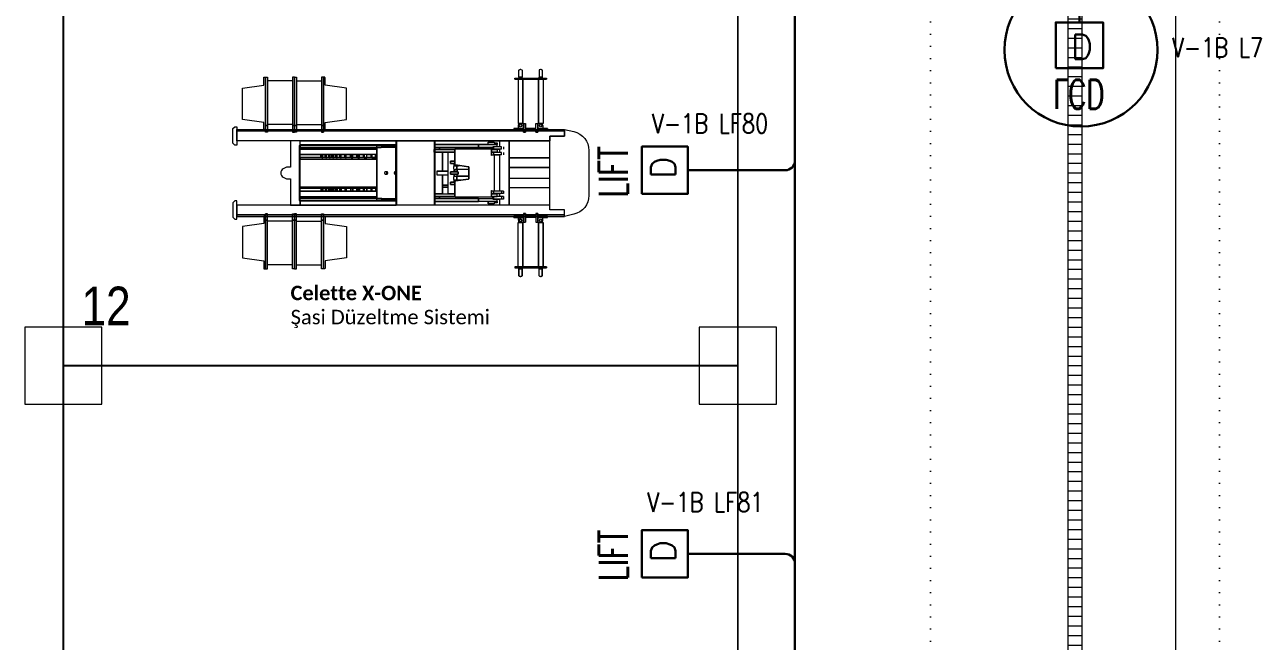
# Model space of a CAD drawing. Header units: metres. Extents: x -13621 to 152406, y -16073 to 22221.
# Drawn here: x 2260 to 3543, y 1354 to 1994 of the extents above; entities that cross this region are included whole.
import ezdxf
from ezdxf.enums import TextEntityAlignment as Align

# ---------------------------------------------------------------- set-up
doc = ezdxf.new("R2010")
doc.units = ezdxf.units.M
doc.header["$LTSCALE"] = 100
doc.header["$MEASUREMENT"] = 0
doc.linetypes.add('DOT2', pattern=[0.125, 0, -0.125])
doc.linetypes.add('HIDDEN', pattern=[0.375, 0.25, -0.125])
doc.layers.get('0').update_dxf_attribs({"color": 9, "lineweight": 9})
for name, color, linetype, lineweight in [('01', 9, 'Continuous', 9), ('06D', 9, 'Continuous', 9), ('21', 9, 'Continuous', 9), ('25', 9, 'Continuous', 9), ('32-ekipman', 9, 'Continuous', 9), ('Data  Tavan', 170, 'Continuous', 30), ('E-DATA LCD EKRAN', 7, 'Continuous', 30), ('E-DATA LIFT PRIZI', 7, 'Continuous', 30), ('E-DATA PRİZİ (RJ45)', 7, 'Continuous', 30), ('E-YAZI', 7, 'Continuous', 30)]:
    doc.layers.add(name, color=color, linetype=linetype, lineweight=lineweight)
doc.styles.add('E-YAZI', font='txttw.shx')
doc.styles.add('MuuM_TEXT-STANDART', font='ARIALN.TTF')
doc.styles.get("Standard").update_dxf_attribs({"font": 'ARIALN.TTF'})
doc.dimstyles.new('MuuM_DIM200', dxfattribs={"dimscale": 20, "dimtxt": 2, "dimasz": 1, "dimexe": 1, "dimexo": 1, "dimgap": 1, "dimtad": 1, "dimdec": 1, "dimrnd": 0.5, "dimdsep": 46, "dimtxsty": 'MuuM_TEXT-STANDART', "dimblk": 'ARCHTICK', "dimcen": 0, "dimdle": 0.15, "dimclrd": 256, "dimclre": 256, "dimclrt": 256, "dimadec": 0, "dimazin": 0, "dimtfac": 5, "dimtdec": 1, "dimtix": 1, "dimtmove": 2, "dimatfit": 3, "dimldrblk": 'DOT', "dimfxl": 3, "dimfxlon": 1, "dimtolj": 1, "dimlwd": -1, "dimlwe": -1, "dimarcsym": 0})

# ---------------------------------------------------------------- blocks, each defined once
blk = doc.blocks.new('E-DATA LCD EKRAN')
at = {"layer": 'E-DATA PRİZİ (RJ45)', "color": 1}
blk.add_line((0, 0), (0, 42), dxfattribs=at)
blk.add_lwpolyline([(-24.6, 89.6), (24.6, 89.6), (24.6, 42), (-24.6, 42)], close=True, dxfattribs=at)
blk.add_circle((1.6, 70.7), 79.4, dxfattribs=at)
at = {"layer": 'E-DATA PRİZİ (RJ45)', "color": 1, "style": 'E-YAZI'}
blk.add_text('D', height=25.6, dxfattribs=at).set_placement((-8.8, 54.6))
at = {"layer": 'E-YAZI', "color": 1, "style": 'E-YAZI', "width": 0.7}
blk.add_text('LCD', height=30, dxfattribs=at).set_placement((-27, 101.6))
blk = doc.blocks.new('E-DATA LIFT PRIZI')
at = {"layer": 'E-DATA LIFT PRIZI', "color": 2}
blk.add_line((0, 0), (0, 42), dxfattribs=at)
blk.add_lwpolyline([(-24.6, 89.6), (24.6, 89.6), (24.6, 42), (-24.6, 42)], close=True, dxfattribs=at)
at = {"layer": 'E-DATA LIFT PRIZI', "color": 2, "style": 'E-YAZI', "width": 0.7}
blk.add_text('LIFT', height=30, dxfattribs=at).set_placement((-28, 104.2))
at = {"layer": 'E-DATA LIFT PRIZI', "color": 2, "style": 'E-YAZI'}
blk.add_text('D', height=25.6, dxfattribs=at).set_placement((-8.8, 54.6))
blk = doc.blocks.new('p-kolon_80x80')
blk.add_lwpolyline([(-40, -40), (40, -40), (40, 40), (-40, 40)], close=True)
blk = doc.blocks.new('2.bod.sitatik')
at = {"layer": '01'}
for p in [(2300, -6990), (3000, -6990)]:
    blk.add_blockref('p-kolon_80x80', p, dxfattribs=at)
blk = doc.blocks.new('p-işyeri')
at = {"color": 0, "const_width": 2}
blk.add_lwpolyline([(200, 0), (200, 700), (-200, 700), (-200, 0)], close=True, dxfattribs=at)
blk = doc.blocks.new('p-ızgara')
at = {"layer": '06D'}
h = blk.add_hatch(dxfattribs=at)
h.set_pattern_fill('_USER', color=252, scale=10, angle=180, style=0, pattern_type=0)
h.set_pattern_definition([(180, (-7e-12, -8630), (-1e-15, -10), [])])
h.paths.add_polyline_path([(3342.5, -4975), (3342.5, -8278.5), (3357.5, -8278.5), (3357.5, -4975)])
blk.add_lwpolyline([(3342.5, -4975), (3342.5, -8278.5), (3357.5, -8278.5), (3357.5, -4975)], close=True, dxfattribs=at)
blk = doc.blocks.new('A$C599603B5')
at = {"linetype": 'Continuous'}
for p, q in [((1.409, 2.998), (1.409, 3.655)), ((0.079, 3.371), (0.079, 3.336)), ((0.583, 3.356), (0.079, 3.356)), ((0.079, 3.356), (0.651, 3.356)), ((0.079, 3.356), (0.079, 3.336)), ((0.079, 3.356), (0.079, 3.336)), ((0.079, 3.356), (0.583, 3.356)), ((0.079, 3.336), (0.651, 3.336)), ((0.079, 3.336), (0.583, 3.336)), ((0.583, 3.336), (0.583, 3.356)), ((0.583, 3.336), (0.583, 3.356)), ((0.583, 3.356), (0.583, 3.336)), ((0.651, 3.356), (0.583, 3.356)), ((0.583, 3.336), (0.651, 3.336)), ((0.638, 3.076), (0.638, 3.336)), ((0.651, 3.336), (0.651, 3.356)), ((0.651, 3.336), (0.651, 3.356)), ((2.069, 3.356), (1.497, 3.356)), ((1.497, 3.336), (1.497, 3.356)), ((1.497, 3.336), (1.497, 3.356)), ((1.497, 3.356), (1.565, 3.356)), ((2.069, 3.336), (1.497, 3.336)), ((1.565, 3.336), (1.497, 3.336)), ((1.51, 3.076), (1.51, 3.336)), ((1.565, 3.356), (2.069, 3.356)), ((1.565, 3.336), (1.565, 3.356)), ((1.565, 3.336), (1.565, 3.356)), ((1.565, 3.356), (1.565, 3.336)), ((2.069, 3.356), (1.565, 3.356)), ((2.069, 3.336), (1.565, 3.336)), ((2.069, 3.371), (2.069, 3.336)), ((2.069, 3.356), (2.069, 3.336)), ((2.069, 3.356), (2.069, 3.336)), ((0.119, 3.077), (0.119, 3.336)), ((0.119, 3.336), (0.572, 3.336)), ((0.119, 3.077), (0.119, 3.336)), ((0.572, 3.077), (0.572, 3.336)), ((0.572, 3.077), (0.572, 3.336)), ((1.576, 3.077), (1.576, 3.336)), ((2.029, 3.336), (1.576, 3.336)), ((1.576, 3.077), (1.576, 3.336)), ((2.029, 3.077), (2.029, 3.336)), ((2.029, 3.077), (2.029, 3.336)), ((0.079, 3.076), (0.651, 3.076)), ((0.079, 3.056), (0.079, 3.076)), ((0.079, 3.056), (0.079, 3.076)), ((0.079, 3.076), (0.583, 3.076)), ((0.079, 3.056), (0.651, 3.056)), ((0.079, 3.056), (0.079, 3.036)), ((0.079, 3.056), (0.079, 3.036)), ((0.583, 3.056), (0.079, 3.056)), ((0.079, 3.056), (0.651, 3.056)), ((0.583, 3.056), (0.079, 3.056)), ((0.079, 3.036), (0.651, 3.036)), ((0.079, 3.036), (0.583, 3.036)), ((0.119, 3.077), (0.572, 3.077)), ((0.119, 3.036), (0.572, 3.036)), ((0.119, 3.036), (0.119, 2.777)), ((0.119, 3.036), (0.119, 2.777)), ((0.572, 3.036), (0.572, 2.777)), ((0.572, 3.036), (0.572, 2.777)), ((0.583, 3.076), (0.583, 3.056)), ((0.583, 3.076), (0.583, 3.056)), ((0.583, 3.056), (0.583, 3.076)), ((0.583, 3.076), (0.651, 3.076)), ((0.583, 3.036), (0.583, 3.056)), ((0.583, 3.036), (0.583, 3.056)), ((0.583, 3.056), (0.583, 3.036)), ((0.651, 3.056), (0.583, 3.056)), ((0.651, 3.056), (0.583, 3.056)), ((0.583, 3.036), (0.651, 3.036)), ((0.638, 3.036), (0.638, 2.776)), ((0.651, 3.076), (0.651, 3.056)), ((0.651, 3.076), (0.651, 3.056)), ((0.651, 3.036), (0.651, 3.056)), ((0.651, 3.036), (0.651, 3.056)), ((1.359, 3.007), (0.789, 3.007)), ((0.789, 3.006), (0.789, 2.007)), ((0.789, 3.001), (1.359, 3.001)), ((0.789, 2.995), (1.359, 2.995)), ((0.813, 2.995), (0.813, 2.202)), ((0.827, 2.995), (0.827, 2.202)), ((0.884, 2.995), (0.884, 2.772)), ((0.916, 2.772), (0.916, 2.995)), ((0.926, 2.202), (0.926, 2.995)), ((1.216, 2.202), (1.216, 2.995)), ((1.233, 2.772), (1.233, 2.995)), ((1.264, 2.995), (1.264, 2.772)), ((1.321, 2.995), (1.321, 2.202)), ((1.335, 2.995), (1.335, 2.202)), ((1.359, 3.006), (1.359, 2.007)), ((1.409, 2.997), (1.409, 0.405)), ((2.069, 3.076), (1.497, 3.076)), ((1.497, 3.076), (1.497, 3.056)), ((1.565, 3.076), (1.497, 3.076)), ((1.497, 3.076), (1.497, 3.056)), ((2.069, 3.056), (1.497, 3.056)), ((1.497, 3.036), (1.497, 3.056)), ((1.497, 3.036), (1.497, 3.056)), ((1.497, 3.056), (1.565, 3.056)), ((2.069, 3.056), (1.497, 3.056)), ((1.497, 3.056), (1.565, 3.056)), ((2.069, 3.036), (1.497, 3.036)), ((1.565, 3.036), (1.497, 3.036)), ((1.51, 3.036), (1.51, 2.776)), ((1.565, 3.076), (1.565, 3.056)), ((2.069, 3.076), (1.565, 3.076)), ((1.565, 3.076), (1.565, 3.056)), ((1.565, 3.056), (1.565, 3.076)), ((1.565, 3.036), (1.565, 3.056)), ((1.565, 3.036), (1.565, 3.056)), ((1.565, 3.056), (2.069, 3.056)), ((1.565, 3.056), (1.565, 3.036)), ((1.565, 3.056), (2.069, 3.056)), ((2.069, 3.036), (1.565, 3.036)), ((2.029, 3.077), (1.576, 3.077)), ((2.029, 3.036), (1.576, 3.036)), ((1.576, 3.036), (1.576, 2.777)), ((1.576, 3.036), (1.576, 2.777)), ((2.029, 3.036), (2.029, 2.777)), ((2.029, 3.036), (2.029, 2.777)), ((2.069, 3.056), (2.069, 3.076)), ((2.069, 3.056), (2.069, 3.076)), ((2.069, 3.056), (2.069, 3.036)), ((2.069, 3.056), (2.069, 3.036)), ((0.079, 2.742), (0.079, 2.776)), ((0.079, 2.776), (0.651, 2.776)), ((0.079, 2.756), (0.079, 2.776)), ((0.079, 2.756), (0.079, 2.776)), ((0.079, 2.776), (0.583, 2.776)), ((0.583, 2.756), (0.079, 2.756)), ((0.079, 2.756), (0.651, 2.756)), ((0.079, 2.756), (0.583, 2.756)), ((0.119, 2.777), (0.572, 2.777)), ((0.583, 2.776), (0.583, 2.756)), ((0.583, 2.776), (0.583, 2.756)), ((0.583, 2.756), (0.583, 2.776)), ((0.583, 2.776), (0.651, 2.776)), ((0.651, 2.756), (0.583, 2.756)), ((0.651, 2.776), (0.651, 2.756)), ((0.651, 2.776), (0.651, 2.756)), ((0.916, 2.783), (0.884, 2.783)), ((0.884, 2.772), (0.916, 2.772)), ((0.884, 2.761), (0.884, 2.73)), ((0.916, 2.761), (0.884, 2.761)), ((0.916, 2.737), (0.884, 2.737)), ((0.884, 2.73), (0.907, 2.73)), ((0.884, 2.723), (0.884, 2.692)), ((0.916, 2.723), (0.884, 2.723)), ((0.916, 2.699), (0.884, 2.699)), ((0.907, 2.73), (0.907, 2.737)), ((0.907, 2.692), (0.907, 2.699)), ((0.916, 2.737), (0.916, 2.761)), ((0.916, 2.699), (0.916, 2.723)), ((1.233, 2.783), (1.264, 2.783)), ((1.264, 2.772), (1.233, 2.772)), ((1.233, 2.737), (1.233, 2.761)), ((1.233, 2.761), (1.264, 2.761)), ((1.233, 2.737), (1.264, 2.737)), ((1.233, 2.699), (1.233, 2.723)), ((1.233, 2.723), (1.264, 2.723)), ((1.233, 2.699), (1.264, 2.699)), ((1.242, 2.73), (1.242, 2.737)), ((1.264, 2.73), (1.242, 2.73)), ((1.242, 2.692), (1.242, 2.699)), ((1.264, 2.761), (1.264, 2.73)), ((1.264, 2.723), (1.264, 2.692)), ((2.069, 2.776), (1.497, 2.776)), ((1.497, 2.776), (1.497, 2.756)), ((1.565, 2.776), (1.497, 2.776)), ((1.497, 2.776), (1.497, 2.756)), ((2.069, 2.756), (1.497, 2.756)), ((1.497, 2.756), (1.565, 2.756)), ((1.565, 2.776), (1.565, 2.756)), ((2.069, 2.776), (1.565, 2.776)), ((1.565, 2.776), (1.565, 2.756)), ((1.565, 2.756), (1.565, 2.776)), ((1.565, 2.756), (2.069, 2.756)), ((2.069, 2.756), (1.565, 2.756)), ((2.029, 2.777), (1.576, 2.777)), ((2.069, 2.742), (2.069, 2.776)), ((2.069, 2.756), (2.069, 2.776)), ((2.069, 2.756), (2.069, 2.776)), ((0.884, 2.692), (0.907, 2.692)), ((0.884, 2.685), (0.884, 2.659)), ((0.916, 2.685), (0.884, 2.685)), ((0.916, 2.667), (0.884, 2.667)), ((0.884, 2.659), (0.907, 2.659)), ((0.884, 2.652), (0.884, 2.621)), ((0.916, 2.652), (0.884, 2.652)), ((0.916, 2.629), (0.884, 2.629)), ((0.884, 2.621), (0.907, 2.621)), ((0.884, 2.614), (0.884, 2.577)), ((0.916, 2.614), (0.884, 2.614)), ((0.916, 2.584), (0.884, 2.584)), ((0.884, 2.577), (0.907, 2.577)), ((0.884, 2.57), (0.884, 2.525)), ((0.916, 2.57), (0.884, 2.57)), ((0.907, 2.659), (0.907, 2.667)), ((0.907, 2.621), (0.907, 2.629)), ((0.907, 2.577), (0.907, 2.584)), ((0.916, 2.667), (0.916, 2.685)), ((0.916, 2.629), (0.916, 2.652)), ((0.916, 2.584), (0.916, 2.614)), ((0.916, 2.533), (0.916, 2.57)), ((1.233, 2.667), (1.233, 2.685)), ((1.233, 2.685), (1.264, 2.685)), ((1.233, 2.667), (1.264, 2.667)), ((1.233, 2.629), (1.233, 2.652)), ((1.233, 2.652), (1.264, 2.652)), ((1.233, 2.629), (1.264, 2.629)), ((1.233, 2.584), (1.233, 2.614)), ((1.233, 2.614), (1.264, 2.614)), ((1.233, 2.584), (1.264, 2.584)), ((1.233, 2.533), (1.233, 2.57)), ((1.233, 2.57), (1.264, 2.57)), ((1.264, 2.692), (1.242, 2.692)), ((1.242, 2.659), (1.242, 2.667)), ((1.264, 2.659), (1.242, 2.659)), ((1.242, 2.621), (1.242, 2.629)), ((1.264, 2.621), (1.242, 2.621)), ((1.242, 2.577), (1.242, 2.584)), ((1.264, 2.577), (1.242, 2.577)), ((1.264, 2.685), (1.264, 2.659)), ((1.264, 2.652), (1.264, 2.621)), ((1.264, 2.614), (1.264, 2.577)), ((1.264, 2.57), (1.264, 2.525)), ((0.916, 2.533), (0.884, 2.533)), ((0.884, 2.525), (0.907, 2.525)), ((0.884, 2.518), (0.884, 2.467)), ((0.916, 2.518), (0.884, 2.518)), ((0.916, 2.475), (0.884, 2.475)), ((0.884, 2.467), (0.907, 2.467)), ((0.884, 2.45), (0.884, 2.399)), ((0.916, 2.45), (0.884, 2.45)), ((0.907, 2.525), (0.907, 2.533)), ((0.907, 2.467), (0.907, 2.475)), ((0.916, 2.475), (0.916, 2.518)), ((0.916, 2.407), (0.916, 2.45)), ((1.233, 2.533), (1.264, 2.533)), ((1.233, 2.475), (1.233, 2.518)), ((1.233, 2.518), (1.264, 2.518)), ((1.233, 2.475), (1.264, 2.475)), ((1.233, 2.407), (1.233, 2.45)), ((1.233, 2.45), (1.264, 2.45)), ((1.242, 2.525), (1.242, 2.533)), ((1.264, 2.525), (1.242, 2.525)), ((1.242, 2.467), (1.242, 2.475)), ((1.264, 2.467), (1.242, 2.467)), ((1.264, 2.518), (1.264, 2.467)), ((1.264, 2.45), (1.264, 2.399)), ((0.916, 2.407), (0.884, 2.407)), ((0.884, 2.399), (0.907, 2.399)), ((0.884, 2.382), (0.884, 2.331)), ((0.916, 2.382), (0.884, 2.382)), ((0.916, 2.339), (0.884, 2.339)), ((0.884, 2.331), (0.907, 2.331)), ((0.907, 2.399), (0.907, 2.407)), ((0.907, 2.331), (0.907, 2.339)), ((0.916, 2.339), (0.916, 2.382)), ((1.233, 2.407), (1.264, 2.407)), ((1.233, 2.339), (1.233, 2.382)), ((1.233, 2.382), (1.264, 2.382)), ((1.233, 2.339), (1.264, 2.339)), ((1.242, 2.399), (1.242, 2.407)), ((1.264, 2.399), (1.242, 2.399)), ((1.242, 2.331), (1.242, 2.339)), ((1.264, 2.331), (1.242, 2.331)), ((1.264, 2.382), (1.264, 2.331)), ((0.809, 2.206), (0.789, 2.206)), ((0.809, 2.157), (0.809, 2.206)), ((1.338, 2.202), (0.81, 2.202)), ((0.81, 2.15), (0.81, 2.202)), ((0.884, 2.304), (0.884, 2.253)), ((0.916, 2.304), (0.884, 2.304)), ((0.916, 2.261), (0.884, 2.261)), ((0.884, 2.253), (0.907, 2.253)), ((0.884, 2.216), (0.884, 2.202)), ((0.916, 2.216), (0.884, 2.216)), ((0.907, 2.253), (0.907, 2.261)), ((0.916, 2.261), (0.916, 2.304)), ((0.916, 2.202), (0.916, 2.216)), ((1.233, 2.261), (1.233, 2.304)), ((1.233, 2.304), (1.264, 2.304)), ((1.233, 2.261), (1.264, 2.261)), ((1.233, 2.202), (1.233, 2.216)), ((1.233, 2.216), (1.264, 2.216)), ((1.242, 2.253), (1.242, 2.261)), ((1.264, 2.253), (1.242, 2.253)), ((1.264, 2.304), (1.264, 2.253)), ((1.264, 2.216), (1.264, 2.202)), ((1.338, 2.15), (1.338, 2.202)), ((1.339, 2.157), (1.339, 2.206)), ((1.359, 2.206), (1.339, 2.206)), ((0.805, 2.156), (0.806, 2.156)), ((0.805, 2.007), (0.805, 2.156)), ((0.805, 2.148), (0.806, 2.148)), ((1.061, 2.112), (1.061, 2.096)), ((1.061, 2.104), (1.062, 2.101)), ((1.062, 2.101), (1.064, 2.098)), ((1.084, 2.098), (1.086, 2.101)), ((1.087, 2.112), (1.086, 2.114)), ((1.087, 2.096), (1.087, 2.112)), ((1.343, 2.156), (1.342, 2.156)), ((1.343, 2.148), (1.342, 2.148)), ((1.343, 2.007), (1.343, 2.156)), ((0.739, 1.999), (1.409, 1.999)), ((0.739, 1.999), (1.409, 1.999)), ((1.409, 1.998), (0.739, 1.998)), ((1.061, 2.012), (1.061, 2.007)), ((1.087, 2.012), (1.086, 2.015)), ((1.087, 2.007), (1.087, 2.012)), ((1.409, 1.607), (0.739, 1.607)), ((1.409, 1.598), (0.739, 1.598)), ((0.739, 1.598), (1.409, 1.598)), ((0.739, 1.598), (0.779, 1.598)), ((0.779, 0.956), (0.779, 1.607)), ((0.809, 1.607), (0.809, 0.999)), ((0.809, 1.551), (0.829, 1.551)), ((0.829, 1.607), (0.829, 1.391)), ((0.859, 1.607), (0.859, 1.391)), ((1.054, 1.575), (1.054, 1.461)), ((1.088, 1.58), (1.06, 1.58)), ((1.094, 1.575), (1.094, 1.461)), ((1.289, 1.607), (1.289, 1.391)), ((1.319, 1.607), (1.319, 1.391)), ((1.319, 1.551), (1.339, 1.551)), ((1.339, 0.999), (1.339, 1.607)), ((1.369, 0.956), (1.369, 1.607)), ((1.369, 1.598), (1.409, 1.598)), ((0.859, 1.521), (1.054, 1.521)), ((0.859, 1.461), (1.289, 1.461)), ((0.926, 1.461), (0.926, 1.521)), ((0.948, 1.521), (0.948, 1.461)), ((0.978, 1.438), (0.953, 1.438)), ((0.953, 1.438), (0.953, 1.391)), ((0.978, 1.438), (0.978, 1.391)), ((1.062, 1.438), (1.062, 1.357)), ((1.062, 1.438), (1.087, 1.438)), ((1.087, 1.438), (1.087, 1.357)), ((1.094, 1.521), (1.289, 1.521)), ((1.171, 1.438), (1.196, 1.438)), ((1.171, 1.438), (1.171, 1.391)), ((1.196, 1.438), (1.196, 1.391)), ((0.824, 0.999), (0.824, 1.387)), ((0.828, 1.391), (0.829, 1.391)), ((0.981, 1.391), (0.829, 1.391)), ((0.999, 1.397), (0.978, 1.397)), ((0.978, 1.391), (0.978, 1.397)), ((0.978, 1.394), (0.978, 1.394)), ((1.009, 1.251), (0.991, 1.385)), ((0.999, 1.367), (0.993, 1.367)), ((0.999, 1.367), (0.999, 1.397)), ((1.001, 1.394), (0.999, 1.394)), ((1, 1.384), (1, 1.389)), ((1, 1.32), (1, 1.369)), ((1.04, 1.394), (1.039, 1.394)), ((1.04, 1.397), (1.061, 1.397)), ((1.04, 1.397), (1.04, 1.367)), ((1.04, 1.246), (1.04, 1.369)), ((1.04, 1.367), (1.061, 1.367)), ((1.061, 1.397), (1.061, 1.367)), ((1.062, 1.394), (1.061, 1.394)), ((1.062, 1.369), (1.061, 1.369)), ((1.062, 1.357), (1.087, 1.357)), ((1.108, 1.397), (1.087, 1.397)), ((1.087, 1.367), (1.087, 1.397)), ((1.087, 1.394), (1.087, 1.394)), ((1.087, 1.369), (1.087, 1.369)), ((1.108, 1.367), (1.087, 1.367)), ((1.108, 1.367), (1.108, 1.397)), ((1.11, 1.394), (1.108, 1.394)), ((1.109, 1.384), (1.109, 1.389)), ((1.109, 1.246), (1.109, 1.369)), ((1.158, 1.385), (1.139, 1.251)), ((1.149, 1.394), (1.148, 1.394)), ((1.149, 1.397), (1.17, 1.397)), ((1.149, 1.397), (1.149, 1.367)), ((1.149, 1.32), (1.149, 1.369)), ((1.149, 1.367), (1.155, 1.367)), ((1.319, 1.391), (1.168, 1.391)), ((1.17, 1.397), (1.17, 1.391)), ((1.171, 1.394), (1.17, 1.394)), ((1.324, 0.999), (1.324, 1.387)), ((1.129, 1.246), (1.019, 1.246)), ((0.778, 1.044), (0.753, 1.044)), ((0.753, 0.985), (0.753, 1.044)), ((0.778, 0.952), (0.778, 1.044)), ((0.809, 1.147), (0.779, 1.147)), ((1.339, 1.147), (1.369, 1.147)), ((1.37, 1.044), (1.395, 1.044)), ((1.37, 0.952), (1.37, 1.044)), ((1.395, 0.985), (1.395, 1.044)), ((0.803, 0.928), (0.74, 0.928)), ((0.74, 0.828), (0.74, 0.928)), ((0.803, 0.928), (0.74, 0.928)), ((0.803, 0.886), (0.803, 0.99)), ((0.828, 0.99), (0.803, 0.99)), ((0.828, 0.99), (0.803, 0.99)), ((0.803, 0.99), (0.803, 0.928)), ((0.828, 0.908), (0.803, 0.908)), ((0.828, 0.886), (0.828, 0.99)), ((0.828, 0.928), (0.828, 0.99)), ((0.86, 0.928), (0.828, 0.928)), ((0.86, 0.928), (0.828, 0.928)), ((0.829, 1.012), (0.889, 1.012)), ((0.829, 1.012), (0.829, 0.956)), ((0.859, 1.012), (0.859, 0.956)), ((0.885, 0.99), (0.86, 0.99)), ((0.86, 0.886), (0.86, 0.99)), ((0.885, 0.99), (0.86, 0.99)), ((0.86, 0.99), (0.86, 0.928)), ((0.885, 0.908), (0.86, 0.908)), ((0.885, 0.886), (0.885, 0.99)), ((0.885, 0.928), (0.885, 0.99)), ((1.263, 0.928), (0.885, 0.928)), ((1.263, 0.928), (0.885, 0.928)), ((0.892, 1.01), (0.891, 1.009)), ((0.892, 1.01), (0.892, 1.01)), ((1.257, 1.009), (1.256, 1.01)), ((1.256, 1.01), (1.256, 1.01)), ((1.259, 1.012), (1.319, 1.012)), ((1.288, 0.99), (1.263, 0.99)), ((1.263, 0.908), (1.263, 0.99)), ((1.288, 0.99), (1.263, 0.99)), ((1.263, 0.99), (1.263, 0.928)), ((1.263, 0.908), (1.288, 0.908)), ((1.288, 0.908), (1.288, 0.99)), ((1.288, 0.928), (1.288, 0.99)), ((1.32, 0.928), (1.288, 0.928)), ((1.32, 0.928), (1.288, 0.928)), ((1.289, 1.011), (1.289, 0.956)), ((1.32, 1.012), (1.319, 1.012)), ((1.319, 1.011), (1.319, 0.956)), ((1.345, 0.99), (1.32, 0.99)), ((1.32, 0.908), (1.32, 0.99)), ((1.345, 0.99), (1.32, 0.99)), ((1.32, 0.99), (1.32, 0.928)), ((1.32, 0.908), (1.345, 0.908)), ((1.345, 0.908), (1.345, 0.99)), ((1.345, 0.928), (1.345, 0.99)), ((1.408, 0.928), (1.345, 0.928)), ((1.408, 0.928), (1.345, 0.928)), ((1.408, 0.828), (1.408, 0.928)), ((0.612, 0.78), (0.622, 0.78)), ((0.612, 0.78), (0.612, 0.68)), ((0.612, 0.68), (0.612, 0.78)), ((0.612, 0.78), (0.622, 0.78)), ((0.622, 0.68), (0.622, 0.78)), ((0.622, 0.78), (0.622, 0.68)), ((1.408, 0.828), (0.74, 0.828)), ((0.74, 0.828), (0.918, 0.827)), ((0.828, 0.886), (0.803, 0.886)), ((0.885, 0.886), (0.86, 0.886)), ((0.918, 0.827), (1.018, 0.827)), ((0.918, 0.405), (0.918, 0.827)), ((0.918, 0.405), (0.918, 0.827)), ((1.018, 0.405), (1.018, 0.827)), ((1.018, 0.405), (1.018, 0.827)), ((1.018, 0.827), (1.13, 0.827)), ((1.13, 0.827), (1.23, 0.827)), ((1.13, 0.827), (1.13, 0.405)), ((1.13, 0.405), (1.13, 0.827)), ((1.23, 0.405), (1.23, 0.828)), ((1.23, 0.828), (1.408, 0.828)), ((1.23, 0.827), (1.23, 0.405)), ((1.288, 0.886), (1.263, 0.886)), ((1.345, 0.886), (1.32, 0.886)), ((1.536, 0.78), (1.526, 0.78)), ((1.526, 0.68), (1.526, 0.78)), ((1.536, 0.78), (1.536, 0.68)), ((0, 0.713), (0.002, 0.722)), ((0, 0.713), (0.002, 0.722)), ((0, 0.707), (0.002, 0.698)), ((0.002, 0.698), (0, 0.707)), ((0.08, 0.726), (0.007, 0.726)), ((0.007, 0.726), (0.08, 0.726)), ((0.007, 0.694), (0.08, 0.694)), ((0.08, 0.694), (0.007, 0.694)), ((0.08, 0.694), (0.08, 0.726)), ((0.08, 0.726), (0.08, 0.725)), ((0.08, 0.725), (0.091, 0.725)), ((0.08, 0.725), (0.08, 0.695)), ((0.091, 0.725), (0.08, 0.725)), ((0.08, 0.725), (0.08, 0.695)), ((0.08, 0.695), (0.091, 0.695)), ((0.08, 0.695), (0.08, 0.694)), ((0.08, 0.695), (0.091, 0.695)), ((0.101, 0.768), (0.091, 0.768)), ((0.091, 0.768), (0.091, 0.442)), ((0.101, 0.768), (0.091, 0.768)), ((0.091, 0.768), (0.091, 0.442)), ((0.091, 0.695), (0.091, 0.725)), ((0.101, 0.768), (0.101, 0.442)), ((0.101, 0.442), (0.101, 0.768)), ((0.101, 0.735), (0.561, 0.735)), ((0.101, 0.685), (0.101, 0.735)), ((0.101, 0.735), (0.561, 0.735)), ((0.101, 0.735), (0.561, 0.735)), ((0.101, 0.685), (0.101, 0.735)), ((0.101, 0.685), (0.561, 0.685)), ((0.561, 0.685), (0.101, 0.685)), ((0.561, 0.685), (0.101, 0.685)), ((0.561, 0.71), (0.561, 0.735)), ((0.561, 0.735), (0.561, 0.685)), ((0.561, 0.735), (0.561, 0.685)), ((0.561, 0.68), (0.561, 0.708)), ((0.561, 0.708), (0.561, 0.68)), ((0.561, 0.68), (0.561, 0.68)), ((0.561, 0.68), (0.562, 0.68)), ((0.561, 0.68), (0.612, 0.68)), ((0.652, 0.68), (0.562, 0.68)), ((0.562, 0.68), (0.562, 0.66)), ((0.652, 0.68), (0.562, 0.68)), ((0.562, 0.68), (0.562, 0.66)), ((0.652, 0.66), (0.562, 0.66)), ((0.562, 0.66), (0.652, 0.66)), ((0.584, 0.731), (0.612, 0.731)), ((0.612, 0.731), (0.584, 0.731)), ((0.612, 0.68), (0.612, 0.731)), ((0.622, 0.68), (0.612, 0.68)), ((0.612, 0.55), (0.612, 0.66)), ((0.612, 0.55), (0.612, 0.66)), ((0.612, 0.66), (0.622, 0.66)), ((0.622, 0.55), (0.622, 0.66)), ((0.622, 0.66), (0.622, 0.55)), ((0.622, 0.66), (0.622, 0.55)), ((0.652, 0.68), (0.652, 0.66)), ((0.652, 0.66), (0.652, 0.68)), ((1.496, 0.68), (1.586, 0.68)), ((1.496, 0.68), (1.496, 0.66)), ((1.496, 0.66), (1.586, 0.66)), ((1.526, 0.55), (1.526, 0.66)), ((1.526, 0.66), (1.526, 0.55)), ((1.564, 0.731), (1.536, 0.731)), ((1.536, 0.55), (1.536, 0.66)), ((1.586, 0.68), (1.586, 0.66)), ((1.587, 0.68), (1.586, 0.68)), ((2.047, 0.735), (1.587, 0.735)), ((1.587, 0.71), (1.587, 0.735)), ((1.587, 0.68), (1.587, 0.708)), ((2.047, 0.685), (1.587, 0.685)), ((1.587, 0.68), (1.587, 0.68)), ((2.047, 0.768), (2.057, 0.768)), ((2.047, 0.768), (2.047, 0.442)), ((2.057, 0.768), (2.057, 0.442)), ((2.068, 0.725), (2.057, 0.725)), ((2.068, 0.695), (2.057, 0.695)), ((2.148, 0.713), (2.146, 0.722)), ((2.148, 0.707), (2.146, 0.698)), ((0.007, 0.516), (0.08, 0.516)), ((0.007, 0.516), (0.08, 0.516)), ((0.08, 0.484), (0.08, 0.516)), ((0.08, 0.516), (0.08, 0.515)), ((0.08, 0.515), (0.091, 0.515)), ((0.08, 0.515), (0.08, 0.485)), ((0.091, 0.515), (0.08, 0.515)), ((0.08, 0.515), (0.08, 0.485)), ((0.091, 0.485), (0.091, 0.515)), ((0.101, 0.525), (0.561, 0.525)), ((0.561, 0.525), (0.101, 0.525)), ((0.101, 0.525), (0.101, 0.475)), ((0.101, 0.525), (0.561, 0.525)), ((0.101, 0.475), (0.101, 0.525)), ((0.561, 0.53), (0.561, 0.502)), ((0.561, 0.53), (0.562, 0.53)), ((0.612, 0.53), (0.561, 0.53)), ((0.561, 0.53), (0.561, 0.502)), ((0.561, 0.475), (0.561, 0.525)), ((0.561, 0.525), (0.561, 0.475)), ((0.652, 0.55), (0.562, 0.55)), ((0.562, 0.55), (0.562, 0.53)), ((0.652, 0.55), (0.562, 0.55)), ((0.562, 0.55), (0.562, 0.53)), ((0.652, 0.53), (0.562, 0.53)), ((0.562, 0.53), (0.652, 0.53)), ((0.622, 0.55), (0.612, 0.55)), ((0.612, 0.43), (0.612, 0.53)), ((0.622, 0.53), (0.612, 0.53)), ((0.612, 0.53), (0.612, 0.43)), ((0.612, 0.479), (0.612, 0.53)), ((0.652, 0.55), (0.622, 0.55)), ((0.622, 0.43), (0.622, 0.53)), ((0.622, 0.43), (0.622, 0.53)), ((0.652, 0.55), (0.652, 0.53)), ((0.652, 0.53), (0.652, 0.55)), ((1.496, 0.55), (1.586, 0.55)), ((1.496, 0.55), (1.496, 0.53)), ((1.496, 0.55), (1.526, 0.55)), ((1.496, 0.53), (1.586, 0.53)), ((1.526, 0.43), (1.526, 0.53)), ((1.536, 0.43), (1.536, 0.53)), ((1.586, 0.55), (1.586, 0.53)), ((1.587, 0.53), (1.586, 0.53)), ((1.587, 0.53), (1.587, 0.502)), ((2.047, 0.525), (1.587, 0.525)), ((2.068, 0.515), (2.057, 0.515)), ((2.141, 0.516), (2.068, 0.516)), ((0, 0.503), (0.002, 0.512)), ((0, 0.503), (0.002, 0.512)), ((0, 0.497), (0.002, 0.488)), ((0.002, 0.488), (0, 0.497)), ((0.007, 0.484), (0.08, 0.484)), ((0.08, 0.484), (0.007, 0.484)), ((0.08, 0.485), (0.091, 0.485)), ((0.08, 0.485), (0.08, 0.484)), ((0.08, 0.485), (0.091, 0.485)), ((0.101, 0.442), (0.091, 0.442)), ((0.091, 0.442), (0.101, 0.442)), ((0.101, 0.475), (0.561, 0.475)), ((0.101, 0.475), (0.561, 0.475)), ((0.561, 0.475), (0.101, 0.475)), ((0.561, 0.475), (0.561, 0.5)), ((0.584, 0.479), (0.612, 0.479)), ((0.584, 0.479), (0.612, 0.479)), ((0.612, 0.43), (0.622, 0.43)), ((0.612, 0.43), (0.622, 0.43)), ((1.536, 0.43), (1.526, 0.43)), ((1.564, 0.479), (1.536, 0.479)), ((1.587, 0.475), (1.587, 0.5)), ((2.047, 0.475), (1.587, 0.475)), ((2.047, 0.442), (2.057, 0.442)), ((2.068, 0.485), (2.057, 0.485)), ((2.148, 0.503), (2.146, 0.512)), ((2.148, 0.497), (2.146, 0.488))]:
    blk.add_line(p, q, dxfattribs=at)
for points in [[(0.622, 3.356), (0.622, 3.375), (0.55, 3.375), (0.519, 3.596), (0.194, 3.596), (0.163, 3.375), (0.092, 3.375), (0.088, 3.375), (0.085, 3.375), (0.082, 3.374), (0.08, 3.373), (0.079, 3.372), (0.079, 3.371), (0.079, 3.356), (0.622, 3.356)], [(1.525, 3.655), (1.525, 0.255), (1.51, 0.255), (1.51, 3.655), (1.525, 3.655)], [(1.526, 3.356), (1.526, 3.375), (1.598, 3.375), (1.628, 3.596), (1.954, 3.596), (1.985, 3.375), (2.056, 3.375), (2.059, 3.375), (2.063, 3.375), (2.065, 3.374), (2.067, 3.373), (2.069, 3.372), (2.069, 3.371), (2.069, 3.356), (1.526, 3.356)], [(0.622, 2.756), (0.622, 2.738), (0.55, 2.738), (0.519, 2.517), (0.194, 2.517), (0.163, 2.738), (0.092, 2.738), (0.088, 2.738), (0.085, 2.738), (0.082, 2.739), (0.08, 2.74), (0.079, 2.741), (0.079, 2.742), (0.079, 2.756), (0.622, 2.756)], [(1.526, 2.756), (1.526, 2.738), (1.598, 2.738), (1.628, 2.517), (1.954, 2.517), (1.985, 2.738), (2.056, 2.738), (2.059, 2.738), (2.063, 2.738), (2.065, 2.739), (2.067, 2.74), (2.069, 2.741), (2.069, 2.742), (2.069, 2.756), (1.526, 2.756)], [(0.806, 2.156), (0.808, 2.156), (0.809, 2.157)], [(0.806, 2.148), (0.808, 2.148), (0.809, 2.149), (0.81, 2.149), (0.81, 2.15)], [(1.086, 2.114), (1.084, 2.117), (1.081, 2.119), (1.076, 2.12), (1.072, 2.12), (1.068, 2.119), (1.064, 2.117), (1.062, 2.114), (1.061, 2.112)], [(1.061, 2.096), (1.062, 2.093), (1.064, 2.091), (1.068, 2.089), (1.072, 2.088), (1.076, 2.088), (1.081, 2.089), (1.084, 2.091), (1.086, 2.093), (1.087, 2.096)], [(1.064, 2.098), (1.068, 2.097), (1.072, 2.096), (1.076, 2.096), (1.081, 2.097), (1.084, 2.098)], [(1.342, 2.148), (1.341, 2.148), (1.339, 2.149), (1.338, 2.149), (1.338, 2.15)], [(1.342, 2.156), (1.341, 2.156), (1.339, 2.157)], [(1.086, 2.015), (1.084, 2.018), (1.081, 2.019), (1.076, 2.02), (1.072, 2.02), (1.068, 2.019), (1.064, 2.018), (1.062, 2.015), (1.061, 2.012)], [(0.859, 1.521), (0.859, 1.598)], [(1.06, 1.58), (1.057, 1.579), (1.055, 1.578), (1.054, 1.575)], [(1.094, 1.575), (1.093, 1.578), (1.091, 1.579), (1.088, 1.58)], [(0.824, 1.387), (0.824, 1.387), (0.825, 1.388), (0.825, 1.389), (0.826, 1.389), (0.826, 1.39), (0.827, 1.39), (0.828, 1.391)], [(0.991, 1.385), (0.99, 1.387), (0.987, 1.389), (0.984, 1.39), (0.981, 1.391)], [(1.04, 1.389), (1.039, 1.394), (1.037, 1.398), (1.034, 1.402), (1.03, 1.405), (1.025, 1.407), (1.02, 1.407), (1.015, 1.407), (1.01, 1.405), (1.006, 1.402), (1.002, 1.398), (1, 1.394), (1, 1.389)], [(1.04, 1.389), (1.039, 1.384), (1.037, 1.379), (1.034, 1.375), (1.03, 1.372), (1.025, 1.371), (1.02, 1.37), (1.015, 1.371), (1.01, 1.372), (1.006, 1.375), (1.002, 1.379), (1, 1.384)], [(1.149, 1.389), (1.148, 1.394), (1.146, 1.398), (1.143, 1.402), (1.139, 1.405), (1.134, 1.407), (1.129, 1.407), (1.124, 1.407), (1.119, 1.405), (1.115, 1.402), (1.111, 1.398), (1.109, 1.394), (1.109, 1.389)], [(1.149, 1.389), (1.148, 1.384), (1.146, 1.379), (1.143, 1.375), (1.139, 1.372), (1.134, 1.371), (1.129, 1.37), (1.124, 1.371), (1.119, 1.372), (1.115, 1.375), (1.111, 1.379), (1.109, 1.384)], [(1.168, 1.391), (1.164, 1.39), (1.161, 1.389), (1.159, 1.387), (1.158, 1.385)], [(1.319, 1.391), (1.32, 1.391), (1.321, 1.39), (1.322, 1.39), (1.323, 1.389), (1.323, 1.389), (1.324, 1.388), (1.324, 1.387), (1.324, 1.387)], [(1.019, 1.246), (1.016, 1.246), (1.012, 1.247), (1.01, 1.249), (1.009, 1.251)], [(1.139, 1.251), (1.138, 1.249), (1.136, 1.247), (1.133, 1.246), (1.129, 1.246)], [(0.826, 1.012), (0.826, 1.011), (0.825, 1.011), (0.825, 1.01), (0.824, 1.009), (0.824, 1.008)], [(0.829, 1.012), (0.828, 1.012), (0.827, 1.012), (0.826, 1.012)], [(0.889, 1.012), (0.89, 1.012), (0.891, 1.012), (0.892, 1.011), (0.892, 1.01)], [(1.256, 1.01), (1.256, 1.011), (1.257, 1.012), (1.258, 1.012), (1.259, 1.012)], [(1.323, 1.011), (1.322, 1.012), (1.321, 1.012), (1.32, 1.012)], [(1.324, 1.008), (1.324, 1.009), (1.324, 1.01), (1.323, 1.011), (1.323, 1.011)], [(1.526, 0.43), (1.526, 0.53), (1.536, 0.53), (1.536, 0.43), (1.526, 0.43)], [(2.141, 0.484), (2.068, 0.484), (2.068, 0.516)]]:
    blk.add_lwpolyline(points, dxfattribs=at)
for points in [[(0.594, 3.655), (0.784, 3.655), (0.784, 3.675), (0.764, 3.695), (0.614, 3.695), (0.594, 3.675)], [(0.623, 3.655), (0.623, 0.255), (0.638, 0.255), (0.638, 3.655)], [(0.638, 3.655), (0.638, 0.255), (0.693, 0.255), (0.693, 0.405), (0.739, 0.405), (0.739, 3.655)], [(1.554, 3.655), (1.364, 3.655), (1.364, 3.675), (1.384, 3.695), (1.534, 3.695), (1.554, 3.675)], [(1.51, 3.655), (1.51, 0.255), (1.455, 0.255), (1.455, 0.405), (1.409, 0.405), (1.409, 3.655)], [(0.781, 2.997), (0.739, 2.998), (0.739, 1.999), (0.781, 1.999)], [(0.789, 2.007), (0.789, 2.995), (0.813, 2.995), (0.81, 2.202), (0.809, 2.157), (0.805, 2.156), (0.805, 2.007)], [(0.827, 2.202), (0.813, 2.202), (0.813, 2.995), (0.827, 2.995)], [(0.884, 2.202), (0.827, 2.202), (0.827, 2.995), (0.884, 2.995)], [(0.884, 2.995), (0.916, 2.995), (0.916, 2.783), (0.884, 2.783)], [(0.926, 2.202), (0.916, 2.202), (0.916, 2.995), (0.926, 2.995)], [(1.216, 2.202), (1.233, 2.202), (1.233, 2.995), (1.216, 2.995)], [(1.233, 2.995), (1.264, 2.995), (1.264, 2.783), (1.233, 2.783)], [(1.321, 2.202), (1.264, 2.202), (1.264, 2.995), (1.321, 2.995)], [(1.321, 2.202), (1.335, 2.202), (1.335, 2.995), (1.321, 2.995)], [(1.359, 2.007), (1.359, 2.995), (1.335, 2.995), (1.335, 2.202), (1.339, 2.202), (1.339, 2.157), (1.343, 2.156), (1.343, 2.007)], [(1.367, 2.997), (1.409, 2.998), (1.409, 1.999), (1.367, 1.999)], [(0.884, 2.772), (0.916, 2.772), (0.916, 2.783), (0.884, 2.783)], [(0.916, 2.761), (0.884, 2.761), (0.884, 2.771), (0.916, 2.771)], [(0.884, 2.761), (0.916, 2.761), (0.916, 2.737), (0.884, 2.737)], [(0.884, 2.73), (0.907, 2.73), (0.907, 2.737), (0.884, 2.737)], [(0.916, 2.723), (0.884, 2.723), (0.884, 2.73), (0.916, 2.73)], [(0.884, 2.723), (0.916, 2.723), (0.916, 2.699), (0.884, 2.699)], [(0.907, 2.692), (0.884, 2.692), (0.884, 2.699), (0.907, 2.699)], [(1.264, 2.772), (1.233, 2.772), (1.233, 2.783), (1.264, 2.783)], [(1.233, 2.761), (1.264, 2.761), (1.264, 2.771), (1.233, 2.771)], [(1.233, 2.761), (1.264, 2.761), (1.264, 2.737), (1.233, 2.737)], [(1.233, 2.723), (1.264, 2.723), (1.264, 2.73), (1.233, 2.73)], [(1.233, 2.723), (1.264, 2.723), (1.264, 2.699), (1.233, 2.699)], [(1.264, 2.73), (1.242, 2.73), (1.242, 2.737), (1.264, 2.737)], [(1.264, 2.692), (1.242, 2.692), (1.242, 2.699), (1.264, 2.699)], [(0.916, 2.685), (0.884, 2.685), (0.884, 2.692), (0.916, 2.692)], [(0.884, 2.685), (0.916, 2.685), (0.916, 2.667), (0.884, 2.667)], [(0.907, 2.659), (0.884, 2.659), (0.884, 2.667), (0.907, 2.667)], [(0.916, 2.652), (0.884, 2.652), (0.884, 2.659), (0.916, 2.659)], [(0.884, 2.652), (0.916, 2.652), (0.916, 2.629), (0.884, 2.629)], [(0.907, 2.621), (0.884, 2.621), (0.884, 2.629), (0.907, 2.629)], [(0.916, 2.614), (0.884, 2.614), (0.884, 2.621), (0.916, 2.621)], [(0.884, 2.614), (0.916, 2.614), (0.916, 2.584), (0.884, 2.584)], [(0.907, 2.577), (0.884, 2.577), (0.884, 2.584), (0.907, 2.584)], [(0.916, 2.57), (0.884, 2.57), (0.884, 2.577), (0.916, 2.577)], [(0.884, 2.57), (0.916, 2.57), (0.916, 2.533), (0.884, 2.533)], [(1.233, 2.685), (1.264, 2.685), (1.264, 2.692), (1.233, 2.692)], [(1.233, 2.685), (1.264, 2.685), (1.264, 2.667), (1.233, 2.667)], [(1.233, 2.652), (1.264, 2.652), (1.264, 2.659), (1.233, 2.659)], [(1.233, 2.652), (1.264, 2.652), (1.264, 2.629), (1.233, 2.629)], [(1.233, 2.614), (1.264, 2.614), (1.264, 2.621), (1.233, 2.621)], [(1.233, 2.614), (1.264, 2.614), (1.264, 2.584), (1.233, 2.584)], [(1.233, 2.57), (1.264, 2.57), (1.264, 2.577), (1.233, 2.577)], [(1.233, 2.57), (1.264, 2.57), (1.264, 2.533), (1.233, 2.533)], [(1.264, 2.659), (1.242, 2.659), (1.242, 2.667), (1.264, 2.667)], [(1.264, 2.621), (1.242, 2.621), (1.242, 2.629), (1.264, 2.629)], [(1.264, 2.577), (1.242, 2.577), (1.242, 2.584), (1.264, 2.584)], [(0.884, 2.525), (0.907, 2.525), (0.907, 2.533), (0.884, 2.533)], [(0.916, 2.518), (0.884, 2.518), (0.884, 2.525), (0.916, 2.525)], [(0.884, 2.518), (0.916, 2.518), (0.916, 2.475), (0.884, 2.475)], [(0.884, 2.467), (0.907, 2.467), (0.907, 2.475), (0.884, 2.475)], [(0.916, 2.45), (0.884, 2.45), (0.884, 2.467), (0.916, 2.467)], [(0.884, 2.45), (0.916, 2.45), (0.916, 2.407), (0.884, 2.407)], [(1.233, 2.518), (1.264, 2.518), (1.264, 2.525), (1.233, 2.525)], [(1.233, 2.518), (1.264, 2.518), (1.264, 2.475), (1.233, 2.475)], [(1.233, 2.45), (1.264, 2.45), (1.264, 2.467), (1.233, 2.467)], [(1.233, 2.45), (1.264, 2.45), (1.264, 2.407), (1.233, 2.407)], [(1.264, 2.533), (1.242, 2.533), (1.242, 2.525), (1.264, 2.525)], [(1.264, 2.467), (1.242, 2.467), (1.242, 2.475), (1.264, 2.475)], [(0.907, 2.399), (0.884, 2.399), (0.884, 2.407), (0.907, 2.407)], [(0.916, 2.382), (0.884, 2.382), (0.884, 2.399), (0.916, 2.399)], [(0.884, 2.382), (0.916, 2.382), (0.916, 2.339), (0.884, 2.339)], [(0.907, 2.331), (0.884, 2.331), (0.884, 2.339), (0.907, 2.339)], [(0.916, 2.304), (0.884, 2.304), (0.884, 2.331), (0.916, 2.331)], [(1.233, 2.382), (1.264, 2.382), (1.264, 2.399), (1.233, 2.399)], [(1.233, 2.382), (1.264, 2.382), (1.264, 2.339), (1.233, 2.339)], [(1.233, 2.304), (1.264, 2.304), (1.264, 2.331), (1.233, 2.331)], [(1.242, 2.399), (1.264, 2.399), (1.264, 2.407), (1.242, 2.407)], [(1.264, 2.331), (1.242, 2.331), (1.242, 2.339), (1.264, 2.339)], [(1.343, 2.007), (0.805, 2.007), (0.805, 2.15), (0.81, 2.15), (0.81, 2.202), (1.338, 2.202), (1.339, 2.157), (1.343, 2.148)], [(0.884, 2.304), (0.916, 2.304), (0.916, 2.261), (0.884, 2.261)], [(0.907, 2.253), (0.884, 2.253), (0.884, 2.261), (0.907, 2.261)], [(0.916, 2.216), (0.884, 2.216), (0.884, 2.253), (0.916, 2.253)], [(0.916, 2.216), (0.884, 2.216), (0.884, 2.202), (0.916, 2.202)], [(1.233, 2.304), (1.264, 2.304), (1.264, 2.261), (1.233, 2.261)], [(1.233, 2.216), (1.264, 2.216), (1.264, 2.253), (1.233, 2.253)], [(1.264, 2.216), (1.233, 2.216), (1.233, 2.202), (1.264, 2.202)], [(1.242, 2.253), (1.264, 2.253), (1.264, 2.261), (1.242, 2.261)], [(0.779, 1.147), (0.809, 1.147), (0.809, 1.598), (0.779, 1.598)], [(0.809, 1.598), (0.829, 1.598), (0.829, 1.551), (0.809, 1.551)], [(0.829, 1.551), (0.809, 1.551), (0.809, 0.999), (0.824, 0.999), (0.824, 1.387), (0.828, 1.391)], [(0.859, 1.391), (0.829, 1.391), (0.829, 1.598), (0.859, 1.598)], [(0.859, 1.521), (0.859, 1.598), (1.289, 1.598), (1.289, 1.521), (1.094, 1.521), (1.094, 1.575), (1.093, 1.578), (1.088, 1.58), (1.06, 1.58), (1.057, 1.579), (1.054, 1.575), (1.054, 1.521)], [(1.094, 1.575), (1.088, 1.58), (1.057, 1.579), (1.054, 1.575), (1.054, 1.461), (1.094, 1.461)], [(1.319, 1.391), (1.289, 1.391), (1.289, 1.607), (1.319, 1.607)], [(1.339, 1.551), (1.319, 1.551), (1.319, 1.598), (1.339, 1.598)], [(1.319, 1.551), (1.339, 1.551), (1.339, 0.999), (1.324, 0.999), (1.324, 1.387), (1.319, 1.391)], [(1.339, 1.598), (1.369, 1.598), (1.369, 1.147), (1.339, 1.147)], [(1.289, 1.461), (1.289, 1.391), (1.196, 1.391), (1.196, 1.438), (1.171, 1.438), (1.17, 1.397), (1.149, 1.397), (1.143, 1.402), (1.139, 1.405), (1.134, 1.407), (1.124, 1.407), (1.119, 1.405), (1.115, 1.402), (1.108, 1.397), (1.087, 1.397), (1.087, 1.438), (1.062, 1.438), (1.061, 1.397), (1.04, 1.397), (1.037, 1.398), (1.03, 1.405), (1.025, 1.407), (1.02, 1.407), (1.01, 1.405), (1.002, 1.398), (0.999, 1.397), (0.978, 1.397), (0.978, 1.438), (0.953, 1.438), (0.953, 1.391), (0.859, 1.391), (0.859, 1.461)], [(0.926, 1.461), (0.948, 1.461), (0.948, 1.521), (0.926, 1.521)], [(0.953, 1.438), (0.978, 1.438), (0.978, 1.391), (0.953, 1.391)], [(1.062, 1.438), (1.087, 1.438), (1.087, 1.357), (1.062, 1.357)], [(1.171, 1.438), (1.196, 1.438), (1.196, 1.391), (1.171, 1.391)], [(1.263, 0.982), (1.257, 0.983), (0.885, 0.983), (0.886, 1.004), (0.892, 1.01), (0.892, 1.01), (0.889, 1.012), (0.826, 1.012), (0.824, 1.387), (0.825, 1.389), (0.828, 1.391), (0.978, 1.391), (0.984, 1.39), (0.991, 1.385), (1.009, 1.251), (1.012, 1.247), (1.019, 1.246), (1.129, 1.246), (1.136, 1.247), (1.139, 1.251), (1.158, 1.385), (1.161, 1.389), (1.164, 1.39), (1.319, 1.391), (1.324, 1.387), (1.324, 1.009), (1.323, 1.011), (1.319, 1.012), (1.289, 1.012), (1.258, 1.012), (1.256, 1.012), (1.256, 1.01), (1.262, 1.004)], [(0.999, 1.367), (0.993, 1.368), (0.991, 1.385), (0.989, 1.388), (0.987, 1.389), (0.984, 1.39), (0.978, 1.391), (0.978, 1.397), (0.999, 1.397)], [(1.019, 1.246), (1.012, 1.247), (1.009, 1.251), (0.999, 1.325), (1, 1.384), (1.006, 1.375), (1.01, 1.372), (1.02, 1.37), (1.025, 1.371), (1.03, 1.372), (1.034, 1.375), (1.037, 1.379), (1.04, 1.389), (1.04, 1.246)], [(1.061, 1.397), (1.04, 1.397), (1.04, 1.367), (1.061, 1.367)], [(1.108, 1.367), (1.087, 1.367), (1.087, 1.397), (1.108, 1.397)], [(1.109, 1.246), (1.108, 1.382), (1.115, 1.375), (1.119, 1.372), (1.124, 1.371), (1.129, 1.37), (1.139, 1.372), (1.143, 1.375), (1.149, 1.382), (1.149, 1.367), (1.149, 1.353), (1.15, 1.327), (1.139, 1.251), (1.136, 1.247), (1.129, 1.246)], [(1.155, 1.367), (1.149, 1.367), (1.149, 1.397), (1.17, 1.397), (1.17, 1.391), (1.167, 1.39), (1.164, 1.39), (1.161, 1.389), (1.158, 1.385)], [(0.778, 0.952), (0.763, 0.952), (0.763, 0.985), (0.753, 0.985), (0.753, 1.044), (0.778, 1.044)], [(0.779, 1.147), (0.809, 1.147), (0.809, 0.999), (0.803, 0.999), (0.803, 0.956), (0.778, 0.956)], [(1.369, 0.956), (1.345, 0.956), (1.345, 0.999), (1.339, 0.999), (1.339, 1.147), (1.369, 1.147)], [(1.386, 0.952), (1.37, 0.952), (1.37, 1.044), (1.395, 1.044), (1.395, 0.985), (1.386, 0.985)], [(0.859, 1.012), (0.828, 1.012), (0.828, 0.952), (0.859, 0.952)], [(1.289, 1.012), (1.32, 1.012), (1.32, 0.952), (1.289, 0.952)], [(1.526, 0.78), (1.526, 0.68), (1.536, 0.68), (1.536, 0.78)], [(1.496, 0.66), (1.496, 0.68), (1.586, 0.68), (1.586, 0.66)], [(1.536, 0.55), (1.536, 0.66), (1.526, 0.66), (1.526, 0.55)], [(2.047, 0.685), (2.047, 0.735), (1.587, 0.735), (1.587, 0.685)], [(2.047, 0.442), (2.047, 0.768), (2.057, 0.768), (2.057, 0.442)], [(2.057, 0.695), (2.057, 0.725), (2.068, 0.725), (2.068, 0.695)], [(1.496, 0.53), (1.496, 0.55), (1.586, 0.55), (1.586, 0.53)], [(1.587, 0.475), (1.587, 0.525), (2.047, 0.525), (2.047, 0.475)], [(2.057, 0.485), (2.057, 0.515), (2.068, 0.515), (2.068, 0.485)]]:
    blk.add_lwpolyline(points, close=True, dxfattribs=at)
for points in [[(0.739, 2.998), (1.409, 2.998), (1.409, 3.098), (1.134, 3.098), (1.134, 3.14), (1.132, 3.147), (1.117, 3.173, 0.57735), (1.031, 3.173), (1.016, 3.147), (1.014, 3.14), (1.014, 3.098), (0.739, 3.098)], [(1.536, 0.68), (1.536, 0.731), (1.564, 0.731, -0.414214), (1.587, 0.708), (1.587, 0.68)], [(1.587, 0.502, -0.414214), (1.564, 0.479), (1.536, 0.479), (1.536, 0.53), (1.587, 0.53)]]:
    blk.add_lwpolyline(points, format="xyb", close=True, dxfattribs=at)
for points in [[(2.146, 0.698, -0.36397), (2.141, 0.694), (2.068, 0.694), (2.068, 0.726), (2.141, 0.726, -0.36397), (2.146, 0.722)], [(0.693, 0.255), (0.693, 0.405), (1.455, 0.405), (1.455, 0.255), (1.525, 0.255), (1.503, 0.157, -0.351799), (1.308, 0), (0.84, 0, -0.351799), (0.645, 0.157), (0.623, 0.255), (0.693, 0.255)]]:
    blk.add_lwpolyline(points, format="xyb", dxfattribs=at)
for centre in [(0.583, 0.71), (1.565, 0.71), (0.583, 0.5), (1.565, 0.5)]:
    blk.add_circle(centre, 0.0125, dxfattribs=at)
for centre, radius, start, end in [((0.015, 0.71), 0.015, 170, 190), ((0.015, 0.71), 0.015, 170, 190), ((0.007, 0.721), 0.005, 90, 170), ((0.007, 0.721), 0.005, 90, 170), ((0.007, 0.699), 0.005, 190, 270), ((0.007, 0.699), 0.005, 190, 270), ((0.584, 0.708), 0.023, 90, 180), ((0.583, 0.71), 0.0125, 90, 270), ((0.583, 0.71), 0.0125, 270, 90), ((2.133, 0.71), 0.015, 350, 10), ((0.007, 0.511), 0.005, 90, 170), ((0.007, 0.511), 0.005, 90, 170), ((2.141, 0.511), 0.005, 10, 90), ((0.015, 0.5), 0.015, 170, 190), ((0.015, 0.5), 0.015, 170, 190), ((0.007, 0.489), 0.005, 190, 270), ((0.007, 0.489), 0.005, 190, 270), ((0.584, 0.502), 0.023, 180, 270), ((2.141, 0.489), 0.005, 270, 350), ((2.133, 0.5), 0.015, 350, 10)]:
    blk.add_arc(centre, radius, start, end, dxfattribs=at)
blk = doc.blocks.new('_ArchTick')
at = {"color": 0, "linetype": 'ByBlock', "const_width": 0.15}
blk.add_lwpolyline([(-0.5, -0.5), (0.5, 0.5)], dxfattribs=at)
blk = doc.blocks.new('*D456')
at = {"layer": '25', "transparency": 16777216}
for p, q in [((3514.6, -30910.8), (3434.6, -30910.8)), ((3454.6, -33313.8), (3454.6, -30907.8)), ((3514.6, -33310.8), (3434.6, -33310.8))]:
    blk.add_line(p, q, dxfattribs=at)
at = {"layer": '25', "transparency": 16777216, "xscale": 20, "yscale": 20, "zscale": 20}
for p, rotation in [((3454.6, -30910.8), 90), ((3454.6, -33310.8), 270)]:
    blk.add_blockref('_ArchTick', p, dxfattribs=dict(at, rotation=rotation))
at = {"layer": '25', "transparency": 16777216, "insert": (3414.2, -32110.8), "char_height": 40, "attachment_point": 5, "rotation": 90, "style": 'MuuM_TEXT-STANDART'}
blk.add_mtext('\\A1;2400', dxfattribs=at)
blk = doc.blocks.new('_Dot')
at = {"color": 0, "linetype": 'ByBlock', "lineweight": -2}
blk.add_line((-0.5, 0), (-1, 0), dxfattribs=at)
at = {"color": 0, "linetype": 'ByBlock', "const_width": 0.5}
blk.add_lwpolyline([(-0.25, 0, 1), (0.25, 0, 1)], format="xyb", close=True, dxfattribs=at)
blk = doc.blocks.new('2.bod.Mimari')
at = {"layer": '06D', "linetype": 'DOT2'}
for points in [[(3200, -4327.5), (3200, -7755), (3200, -8105)], [(3500, -4327.5), (3500, -7755), (3500, -8105)]]:
    blk.add_lwpolyline(points, dxfattribs=at)
at = {"layer": '06D'}
blk.add_blockref('p-ızgara', (0, 0), dxfattribs=at)
at = {"layer": '06D', "color": 89, "linetype": 'HIDDEN', "true_color": 0x2e4d23, "rotation": 90}
for p in [(3000, -6790), (3000, -7190)]:
    blk.add_blockref('p-işyeri', p, dxfattribs=at)
at = {"layer": '32-ekipman', "ltscale": 2, "xscale": 100, "yscale": 100, "zscale": 100, "rotation": 89.99999999999999}
blk.add_blockref('A$C599603B5', (2845.5, -6897.39), dxfattribs=at)
at = {"layer": '21', "style": 'MuuM_TEXT-STANDART'}
blk.add_text('12', height=40, dxfattribs=at).set_placement((2318.91, -6960), align=Align.BOTTOM_LEFT)
at = {"layer": '32-ekipman', "ltscale": 2, "insert": (2535.92, -6907.04), "char_height": 15, "width": 234.5272, "attachment_point": 1}
blk.add_mtext('{\\fCalibri|b1|i0|c162|p34;Celette X-ONE \\P\\fCalibri|b0|i0|c162|p34;Şasi Düzeltme Sistemi }', dxfattribs=at)
at = {"layer": '25'}
dim = blk.add_linear_dim(base=(3454.6, -6230), p1=(3660, -8630), p2=(13317.29, -6230), angle=90, dimstyle='MuuM_DIM200', dxfattribs=at)
dim.commit()
dim.dimension.update_dxf_attribs({"geometry": '*D456', "text_midpoint": (3414.18, -7430), "insert": (0, 24680.79)})

msp = doc.modelspace()

# ---------------------------------------------------------------- linework, layer by layer
at = {"layer": 'Data  Tavan'}
for p, q in [((3059.2, 2043.8), (3059.2, -124.8)), ((2990, 1842.8), (3049.2, 1842.8)), ((2990, 1444.7), (3049.2, 1444.7))]:
    msp.add_line(p, q, dxfattribs=at)
for centre, start, end in [((3049.2, 1852.8), 270, 0), ((3049.2, 1434.7), 0, 90)]:
    msp.add_arc(centre, 10, start, end, dxfattribs=at)

# ---------------------------------------------------------------- block references
for name in ['2.bod.sitatik', '2.bod.Mimari']:
    msp.add_blockref(name, (0, 8630))
at = {"layer": 'E-DATA LCD EKRAN', "color": 1, "xscale": -1, "rotation": 180}
msp.add_blockref('E-DATA LCD EKRAN', (3354.5, 2038.3), dxfattribs=at)
at = {"layer": 'E-DATA LIFT PRIZI', "color": 1, "rotation": 89.99999999999999}
for p in [(2990, 1842.8), (2990, 1444.7)]:
    msp.add_blockref('E-DATA LIFT PRIZI', p, dxfattribs=at)

# ---------------------------------------------------------------- texts
at = {"layer": 'E-YAZI', "color": 6, "style": 'E-YAZI', "width": 0.8}
for s, p in [('V-1B L7', (3450.6, 1960.2)), ('V-1B LF80', (2910.9, 1881.4)), ('V-1B LF81', (2906, 1488.4))]:
    msp.add_text(s, height=20, dxfattribs=at).set_placement(p)

doc.saveas('drawing.dxf')
